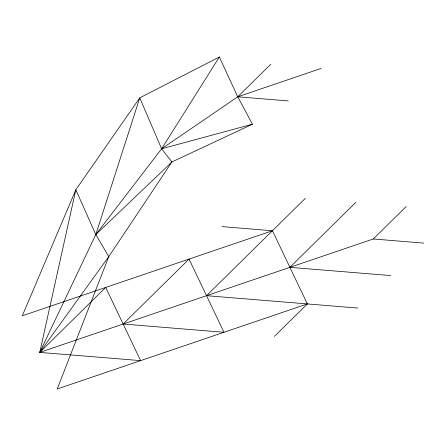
<?xml version="1.0" encoding="UTF-8"?>
<svg xmlns="http://www.w3.org/2000/svg" width="446" height="446" viewBox="0 0 446 446"><rect width="100%" height="100%" fill="white"/><g stroke="black" fill="none" stroke-linecap="round" stroke-linejoin="round"><path stroke-width="0.67" d="M219.326 57.021L161.614 148.802L95.795 234.585L39.761 352.39L140.607 360.63L105.68 287.447L39.761 352.39L75.82 189.784L139.76 97.852L219.326 57.021L237.757 96.793L252.419 124.211L171.911 161.965L95.795 234.585L108.791 256.567L57.227 388.979L307.361 303.932L272.439 230.744L222.019 226.624M270.716 64.324L237.757 96.793L161.614 148.802L171.911 161.965L108.791 256.567L39.761 352.39L373.28 238.989L423.7 243.109M305.393 198.275L206.52 295.687L357.781 308.052M355.819 202.395L289.9 267.338L390.741 275.578M274.407 336.401L307.361 303.932M373.28 238.989L406.239 206.515M321.137 68.444L237.757 96.793L288.183 100.913M272.439 230.744L22.3 315.796L75.82 189.784L95.795 234.585L139.76 97.852L161.614 148.802L252.419 124.211M189.059 259.098L123.141 324.036L223.981 332.281L189.059 259.098"/></g></svg>
